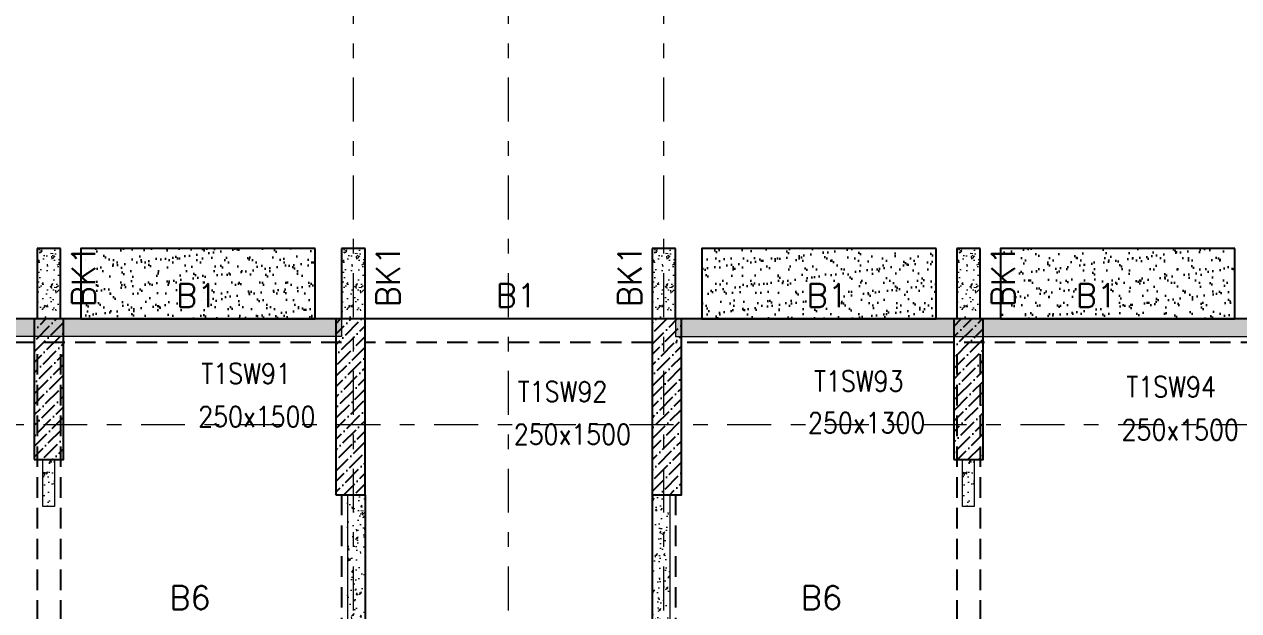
# Model space of a CAD drawing. Header units: millimetres. Extents: x 1078357 to 1340092, y -4684019 to -4550360.
# Drawn here: x 1186991 to 1197357, y -4576201 to -4571198 of the extents above; entities that cross this region are included whole.
import ezdxf

# ---------------------------------------------------------------- set-up
doc = ezdxf.new("R2010")
doc.units = ezdxf.units.MM
for name, pattern in [('CONTINOUS', [0]), ('DGN STYLE 7', [8.34, 3.75, -1.67, 1.25, -1.67]), ('HIDDEN', [0.375, 0.25, -0.125]), ('New Retail block$0$CONTINOUS', [0])]:
    doc.linetypes.add(name, pattern=pattern)
for name, color, linetype, lineweight in [('GRID LINE', 8, 'Continuous', 0), ('HATCH', 8, 'Continuous', 30), ('S-COL-IDEN', 30, 'Continuous', 25), ('S-NON STR RCC WALL', 8, 'Continuous', 0)]:
    doc.layers.add(name, color=color, linetype=linetype, lineweight=lineweight)
for name, color, linetype in [('S-BEAM', 3, 'Continuous'), ('S-BEAM-IDEN', 6, 'Continuous'), ('S-COL_STOP', 12, 'Continuous'), ('S-SLAB-PROJECTION', 2, 'New Retail block$0$CONTINOUS')]:
    doc.layers.add(name, color=color, linetype=linetype)
doc.styles.add('ROMANS', font='romans.shx', dxfattribs={"width": 0.85})
pattern_1 = [(50, (-4128495.19, 18929919.16), (182.184669, -15.9390855), [19.05, -209.55]), (355, (-4128495.2, 18929919.16), (-35.2434214, 191.0568452), [15.24, -167.6405842]), (100.4514447, (-4128480.01, 18929917.83), (146.9412471, 175.1177519), [16.1900088, -178.0902446]), (46.1842, (-4128495.2, 18929969.96), (271.0790409, -42.042328), [28.575, -314.325]), (96.6355576, (-4128472.6, 18929966.45), (237.404134, 247.4261246), [24.285023, -267.1356082]), (351.1841512, (-4128495.2, 18929969.96), (237.404134, 247.4261246), [22.859967, -251.459732]), (21, (-4128469.79, 18929957.26), (151.6143913, -102.2651982), [19.05, -209.55]), (326, (-4128469.8, 18929957.26), (61.8020283, 184.1879661), [15.24, -167.64]), (71.451445, (-4128457.16, 18929948.74), (213.4164193, 81.9227689), [16.1900088, -178.0899376]), (37.5, (-4128495.19, 18929919.16), (3.08860325, 84.55503887), [0, -165.608, 0, -170.18, 0, -168.275]), (7.5, (-4128495.19, 18929919.16), (66.8196625, 100.18057482), [0, -97.028, 0, -161.798, 0, -64.135]), (327.5, (-4128551.834, 18929919.16), (135.59059517, -5.728744), [0, -63.5, 0, -198.12, 0, -262.89]), (317.5, (-4128577.23, 18929919.16), (148.1291814, 25.42649103), [0, -82.55, 0, -131.572, 0, -186.69])]
pattern_2 = [(50, (-5225719.91, 23613938.34), (182.184669, -15.93908554), [19.05, -209.55]), (355, (-5225719.9, 23613938.34), (-35.2434214, 191.0568452), [15.24, -167.6405842]), (100.4514447, (-5225704.73, 23613937.02), (146.9412471, 175.1177519), [16.1900088, -178.0902446]), (46.1842, (-5225719.9, 23613989.14), (271.0790409, -42.042328), [28.575, -314.325]), (96.6355576, (-5225697.32, 23613985.64), (237.404134, 247.4261246), [24.2850231, -267.1356082]), (351.1841512, (-5225719.9, 23613989.14), (237.404134, 247.4261246), [22.859967, -251.459732]), (21, (-5225694.51, 23613976.44), (151.6143913, -102.2651982), [19.05, -209.55]), (326, (-5225694.5, 23613976.44), (61.8020283, 184.1879661), [15.24, -167.64]), (71.451445, (-5225681.87, 23613967.92), (213.4164193, 81.9227689), [16.1900088, -178.0899376]), (37.5, (-5225719.91, 23613938.345), (3.08860325, 84.55503887), [0, -165.608, 0, -170.18, 0, -168.275]), (7.5, (-5225719.91, 23613938.345), (66.8196625, 100.18057482), [0, -97.028, 0, -161.798, 0, -64.135]), (327.5, (-5225776.55, 23613938.345), (135.59059517, -5.728744), [0, -63.5, 0, -198.12, 0, -262.89]), (317.5, (-5225801.95, 23613938.34), (148.1291814, 25.42649103), [0, -82.55, 0, -131.572, 0, -186.69])]
pattern_3 = [(37.4701541, (-1792183.12, 9413858.76), (-4.7236114, 146.8264517), [0, -115.824, 0, -129.54, 0, -123.825]), (7.4701541, (-1792183.12, 9413858.76), (134.9689868, 214.9772528), [0, -62.484, 0, -104.394, 0, -40.005]), (327.4701541, (-1792276.84, 9413858.81), (237.2979035, 0.3075449), [0, -38.1, 0, -137.16, 0, -179.07]), (317.4701541, (-1792276.84, 9413858.81), (229.1017424, 66.759465), [0, -19.05, 0, -89.916, 0, -102.87])]
pattern_4 = [(45, (2236684.96, -9406181.02), (33.67596045, 123.4785217), [158.75, -31.75, 0, -31.75])]

msp = doc.modelspace()

# ---------------------------------------------------------------- hatches: boundary and pattern name
at = {"layer": 'HATCH'}
h = msp.add_hatch(dxfattribs=at)
h.set_pattern_fill('AR-SAND', color=8, scale=3, angle=179.97015)
h.set_pattern_definition([(37.4701541, (-1786883.12, 9413858.76), (-4.7236114, 146.8264517), [0, -115.824, 0, -129.54, 0, -123.825]), (7.4701541, (-1786883.12, 9413858.76), (134.9689868, 214.9772528), [0, -62.484, 0, -104.394, 0, -40.005]), (327.4701541, (-1786976.84, 9413858.81), (237.2979035, 0.3075449), [0, -38.1, 0, -137.16, 0, -179.07]), (317.4701541, (-1786976.84, 9413858.81), (229.1017424, 66.759465), [0, -19.05, 0, -89.916, 0, -102.87])])
h.paths.add_polyline_path([(1189475.4, -4573111.5), (1187475.4, -4573111.5), (1187475.4, -4573711.5), (1189475.4, -4573711.5)])
h = msp.add_hatch(dxfattribs=at)
h.set_pattern_fill('AR-SAND', color=8, scale=3, angle=179.97015)
h.set_pattern_definition(pattern_3)
h.paths.add_polyline_path([(1194775.4, -4573111.5), (1192775.4, -4573111.5), (1192775.4, -4573711.5), (1194775.4, -4573711.5)])
h = msp.add_hatch(dxfattribs=at)
h.set_pattern_fill('AR-SAND', color=8, scale=3, angle=179.97015)
h.set_pattern_definition(pattern_3)
h.paths.add_polyline_path([(1197325.4, -4573111.5), (1195325.4, -4573111.5), (1195325.4, -4573711.5), (1197325.4, -4573711.5)])
at = {"layer": 'S-COL_STOP', "lineweight": 25}
h = msp.add_hatch(dxfattribs=at)
h.set_pattern_fill('ANSI36', color=8, scale=20)
h.set_pattern_definition(pattern_4)
h.paths.add_polyline_path([(1187075.6, -4574911.6), (1187325.6, -4574911.6), (1187325.6, -4573711.6), (1187075.6, -4573711.6)])
h = msp.add_hatch(dxfattribs=at)
h.set_pattern_fill('ANSI36', color=8, scale=20)
h.set_pattern_definition(pattern_4)
h.paths.add_polyline_path([(1189650.6, -4575211.5), (1189900.6, -4575211.5), (1189900.6, -4573711.6), (1189650.6, -4573711.6)])
h = msp.add_hatch(dxfattribs=at)
h.set_pattern_fill('ANSI36', color=8, scale=20)
h.set_pattern_definition(pattern_4)
h.paths.add_polyline_path([(1192350.6, -4575211.5), (1192600.6, -4575211.5), (1192600.6, -4573711.6), (1192350.6, -4573711.6)])
h = msp.add_hatch(dxfattribs=at)
h.set_pattern_fill('ANSI36', color=8, scale=20)
h.set_pattern_definition(pattern_4)
h.paths.add_polyline_path([(1194925.6, -4574911.6), (1195175.6, -4574911.6), (1195175.6, -4573711.6), (1194925.6, -4573711.6)])
at = {"layer": 'S-NON STR RCC WALL'}
h = msp.add_hatch(dxfattribs=at)
h.set_pattern_fill('AR-CONC', color=256, angle=180)
h.set_pattern_definition([(50, (-7346744.34, 32981976.72), (182.184669, -15.93908554), [19.05, -209.55]), (355, (-7346744.34, 32981976.72), (-35.2434214, 191.0568452), [15.24, -167.6405842]), (100.4514447, (-7346729.16, 32981975.4), (146.9412471, 175.1177519), [16.1900088, -178.0902446]), (46.1842, (-7346744.34, 32982027.52), (271.0790409, -42.0423279), [28.575, -314.325]), (96.6355576, (-7346721.75, 32982024.02), (237.404134, 247.4261246), [24.2850231, -267.1356082]), (351.1841512, (-7346744.34, 32982027.52), (237.404134, 247.4261246), [22.859967, -251.459732]), (21, (-7346718.94, 32982014.82), (151.61439127, -102.2651982), [19.05, -209.55]), (326, (-7346718.94, 32982014.82), (61.80202835, 184.1879661), [15.24, -167.64]), (71.451445, (-7346706.3, 32982006.3), (213.4164193, 81.9227689), [16.1900088, -178.0899376]), (37.5, (-7346744.34, 32981976.724), (3.08860325, 84.55503887), [0, -165.608, 0, -170.18, 0, -168.275]), (7.5, (-7346744.34, 32981976.72), (66.8196625, 100.18057482), [0, -97.028, 0, -161.798, 0, -64.135]), (327.5, (-7346800.98, 32981976.724), (135.59059517, -5.72874399), [0, -63.5, 0, -198.12, 0, -262.89]), (317.5, (-7346826.38, 32981976.72), (148.1291814, 25.42649103), [0, -82.55, 0, -131.572, 0, -186.69])])
h.paths.add_polyline_path([(1187300.4, -4573711.5), (1187300.4, -4573111.5), (1187100.4, -4573111.5), (1187100.4, -4573711.5), (1187300.4, -4573711.5)], is_closed=False)
h = msp.add_hatch(dxfattribs=at)
h.set_pattern_fill('AR-CONC', color=256, angle=180)
h.set_pattern_definition([(50, (-7344144.32, 32981976.72), (182.184669, -15.93908554), [19.05, -209.55]), (355, (-7344144.32, 32981976.72), (-35.2434214, 191.0568452), [15.24, -167.6405842]), (100.4514447, (-7344129.14, 32981975.39), (146.9412471, 175.1177519), [16.1900088, -178.0902446]), (46.1842, (-7344144.32, 32982027.52), (271.0790409, -42.0423279), [28.575, -314.325]), (96.6355576, (-7344121.73, 32982024.02), (237.404134, 247.4261246), [24.2850231, -267.1356082]), (351.1841512, (-7344144.32, 32982027.52), (237.404134, 247.4261246), [22.859967, -251.459732]), (21, (-7344118.92, 32982014.82), (151.61439127, -102.2651982), [19.05, -209.55]), (326, (-7344118.92, 32982014.82), (61.80202835, 184.1879661), [15.24, -167.64]), (71.451445, (-7344106.28, 32982006.3), (213.4164193, 81.9227689), [16.1900088, -178.0899376]), (37.5, (-7344144.32, 32981976.72), (3.08860325, 84.55503887), [0, -165.608, 0, -170.18, 0, -168.275]), (7.5, (-7344144.32, 32981976.72), (66.8196625, 100.18057482), [0, -97.028, 0, -161.798, 0, -64.135]), (327.5, (-7344200.96, 32981976.72), (135.59059517, -5.72874399), [0, -63.5, 0, -198.12, 0, -262.89]), (317.5, (-7344226.36, 32981976.72), (148.1291814, 25.42649103), [0, -82.55, 0, -131.572, 0, -186.69])])
h.paths.add_polyline_path([(1189900.4, -4573711.5), (1189900.4, -4573111.5), (1189700.5, -4573111.5), (1189700.5, -4573711.5), (1189900.4, -4573711.5)], is_closed=False)
h = msp.add_hatch(dxfattribs=at)
h.set_pattern_fill('AR-CONC', color=256, angle=180)
h.set_pattern_definition([(50, (-7341494.34, 32981976.73), (182.184669, -15.93908554), [19.05, -209.55]), (355, (-7341494.34, 32981976.73), (-35.2434214, 191.0568452), [15.24, -167.6405842]), (100.4514447, (-7341479.16, 32981975.4), (146.9412471, 175.1177519), [16.1900088, -178.0902446]), (46.1842, (-7341494.34, 32982027.53), (271.0790409, -42.0423279), [28.575, -314.325]), (96.6355576, (-7341471.75, 32982024.03), (237.404134, 247.4261246), [24.2850231, -267.1356082]), (351.1841512, (-7341494.34, 32982027.53), (237.404134, 247.4261246), [22.859967, -251.459732]), (21, (-7341468.94, 32982014.83), (151.61439127, -102.2651982), [19.05, -209.55]), (326, (-7341468.94, 32982014.83), (61.80202835, 184.1879661), [15.24, -167.64]), (71.451445, (-7341456.3, 32982006.3), (213.4164193, 81.9227689), [16.1900088, -178.0899376]), (37.5, (-7341494.34, 32981976.73), (3.08860325, 84.55503887), [0, -165.608, 0, -170.18, 0, -168.275]), (7.5, (-7341494.34, 32981976.73), (66.8196625, 100.18057482), [0, -97.028, 0, -161.798, 0, -64.135]), (327.5, (-7341550.98, 32981976.73), (135.59059517, -5.72874399), [0, -63.5, 0, -198.12, 0, -262.89]), (317.5, (-7341576.38, 32981976.73), (148.1291814, 25.42649103), [0, -82.55, 0, -131.572, 0, -186.69])])
h.paths.add_polyline_path([(1192550.4, -4573711.5), (1192550.4, -4573111.5), (1192350.4, -4573111.5), (1192350.4, -4573711.5), (1192550.4, -4573711.5)], is_closed=False)
h = msp.add_hatch(dxfattribs=at)
h.set_pattern_fill('AR-CONC', color=256, angle=180)
h.set_pattern_definition([(50, (-7338894.32, 32981976.72), (182.184669, -15.93908554), [19.05, -209.55]), (355, (-7338894.32, 32981976.72), (-35.2434214, 191.0568452), [15.24, -167.6405842]), (100.4514447, (-7338879.14, 32981975.39), (146.9412471, 175.1177519), [16.1900088, -178.0902446]), (46.1842, (-7338894.32, 32982027.52), (271.0790409, -42.0423279), [28.575, -314.325]), (96.6355576, (-7338871.73, 32982024.02), (237.404134, 247.4261246), [24.2850231, -267.1356082]), (351.1841512, (-7338894.32, 32982027.52), (237.404134, 247.4261246), [22.859967, -251.459732]), (21, (-7338868.92, 32982014.82), (151.61439127, -102.2651982), [19.05, -209.55]), (326, (-7338868.92, 32982014.82), (61.80202835, 184.1879661), [15.24, -167.64]), (71.451445, (-7338856.28, 32982006.3), (213.4164193, 81.9227689), [16.1900088, -178.0899376]), (37.5, (-7338894.32, 32981976.72), (3.08860325, 84.55503887), [0, -165.608, 0, -170.18, 0, -168.275]), (7.5, (-7338894.32, 32981976.72), (66.8196625, 100.18057482), [0, -97.028, 0, -161.798, 0, -64.135]), (327.5, (-7338950.96, 32981976.72), (135.59059517, -5.72874399), [0, -63.5, 0, -198.12, 0, -262.89]), (317.5, (-7338976.36, 32981976.72), (148.1291814, 25.42649103), [0, -82.55, 0, -131.572, 0, -186.69])])
h.paths.add_polyline_path([(1195150.4, -4573711.5), (1195150.4, -4573111.5), (1194950.5, -4573111.5), (1194950.5, -4573711.5), (1195150.4, -4573711.5)], is_closed=False)
h = msp.add_hatch(dxfattribs=at)
h.set_pattern_fill('AR-CONC', color=256, angle=180)
h.set_pattern_definition(pattern_1)
h.paths.add_polyline_path([(1189375.4, -4573711.5), (1189700.4, -4573711.5), (1189700.4, -4573861.5), (1189375.4, -4573861.5)])
h.paths.add_polyline_path([(1187575.4, -4573711.5), (1189375.4, -4573711.5), (1189375.4, -4573861.5), (1187575.4, -4573861.5)])
h.paths.add_polyline_path([(1181625.4, -4573711.6), (1182375.4, -4573711.6), (1182375.4, -4573861.5), (1181625.4, -4573861.5)])
h.paths.add_polyline_path([(1182375.4, -4573711.5), (1184175.4, -4573711.5), (1184175.4, -4573861.5), (1182375.4, -4573861.5)])
h.paths.add_polyline_path([(1186825.4, -4573711.5), (1187575.4, -4573711.5), (1187575.4, -4573861.5), (1186825.4, -4573861.5)])
h.paths.add_polyline_path([(1185025.4, -4573711.5), (1186825.4, -4573711.5), (1186825.4, -4573861.5), (1185025.4, -4573861.5)])
h.paths.add_polyline_path([(1179503.3, -4573711.5), (1179825.4, -4573711.5), (1179825.4, -4573861.5), (1179503.3, -4573861.5)])
h.paths.add_polyline_path([(1184175.4, -4573711.5), (1184500.4, -4573711.5), (1184500.4, -4573861.5), (1184175.4, -4573861.5)])
h.paths.add_polyline_path([(1184700.4, -4573711.5), (1185025.4, -4573711.5), (1185025.4, -4573861.5), (1184700.4, -4573861.5)])
h.paths.add_polyline_path([(1179825.4, -4573711.5), (1181625.4, -4573711.5), (1181625.4, -4573861.5), (1179825.4, -4573861.5)])
h = msp.add_hatch(dxfattribs=at)
h.set_pattern_fill('AR-CONC', color=256)
h.set_pattern_definition(pattern_1)
h.paths.add_polyline_path([(1192875.4, -4573711.5), (1192550.4, -4573711.5), (1192550.4, -4573861.5), (1192875.4, -4573861.5)])
h.paths.add_polyline_path([(1194675.4, -4573711.5), (1192875.4, -4573711.5), (1192875.4, -4573861.5), (1194675.4, -4573861.5)])
h.paths.add_polyline_path([(1200625.4, -4573711.6), (1199875.4, -4573711.6), (1199875.4, -4573861.5), (1200625.4, -4573861.5)])
h.paths.add_polyline_path([(1199875.4, -4573711.5), (1198075.4, -4573711.5), (1198075.4, -4573861.5), (1199875.4, -4573861.5)])
h.paths.add_polyline_path([(1195425.4, -4573711.5), (1194675.4, -4573711.5), (1194675.4, -4573861.5), (1195425.4, -4573861.5)])
h.paths.add_polyline_path([(1197225.4, -4573711.5), (1195425.4, -4573711.5), (1195425.4, -4573861.5), (1197225.4, -4573861.5)])
h.paths.add_polyline_path([(1202747.5, -4573711.5), (1202425.4, -4573711.5), (1202425.4, -4573861.5), (1202747.5, -4573861.5)])
h.paths.add_polyline_path([(1198075.4, -4573711.5), (1197750.4, -4573711.5), (1197750.4, -4573861.5), (1198075.4, -4573861.5)])
h.paths.add_polyline_path([(1197550.4, -4573711.5), (1197225.4, -4573711.5), (1197225.4, -4573861.5), (1197550.4, -4573861.5)])
h.paths.add_polyline_path([(1202425.4, -4573711.5), (1200625.4, -4573711.5), (1200625.4, -4573861.5), (1202425.4, -4573861.5)])
h = msp.add_hatch(dxfattribs=at)
h.set_pattern_fill('AR-CONC', color=256, angle=180)
h.set_pattern_definition([(50, (1187213.81, -4390341.82), (182.18467, -15.93909), [19.05, -209.55]), (355, (1187213.81, -4390341.82), (-35.24342, 191.05685), [15.24, -167.64058]), (100.45144, (1187229, -4390343.14), (146.94125, 175.11775), [16.19, -178.09024]), (46.1842, (1187213.8, -4390291.02), (271.07904, -42.04233), [28.575, -314.325]), (96.63556, (1187236.4, -4390294.52), (237.40413, 247.42612), [24.28502, -267.1356]), (351.18415, (1187213.8, -4390291.02), (237.40413, 247.42612), [22.85997, -251.45973]), (21, (1187239.21, -4390303.72), (151.61439, -102.2652), [19.05, -209.55]), (326, (1187239.21, -4390303.72), (61.80203, 184.18797), [15.24, -167.64]), (71.45144, (1187251.85, -4390312.24), (213.41642, 81.92277), [16.19, -178.08994]), (37.5, (1187213.81, -4390341.815), (3.088603, 84.55504), [0, -165.608, 0, -170.18, 0, -168.275]), (7.5, (1187213.81, -4390341.815), (66.819663, 100.180575), [0, -97.028, 0, -161.798, 0, -64.135]), (327.5, (1187157.17, -4390341.815), (135.590595, -5.728744), [0, -63.5, 0, -198.12, 0, -262.89]), (317.5, (1187131.77, -4390341.82), (148.12918, 25.42649), [0, -82.55, 0, -131.572, 0, -186.69])])
h.paths.add_polyline_path([(1187150.4, -4574911.5), (1187250.4, -4574911.5), (1187250.4, -4575311.5), (1187150.4, -4575311.5)])
h = msp.add_hatch(dxfattribs=at)
h.set_pattern_fill('AR-CONC', color=256, angle=180)
h.set_pattern_definition([(50, (1195063.83, -4390341.82), (182.18467, -15.93909), [19.05, -209.55]), (355, (1195063.83, -4390341.82), (-35.24342, 191.05685), [15.24, -167.64058]), (100.45144, (1195079.01, -4390343.14), (146.94125, 175.11775), [16.19, -178.09024]), (46.1842, (1195063.83, -4390291.02), (271.07904, -42.04233), [28.575, -314.325]), (96.63556, (1195086.42, -4390294.52), (237.40413, 247.42612), [24.28502, -267.1356]), (351.18415, (1195063.83, -4390291.02), (237.40413, 247.42612), [22.85997, -251.45973]), (21, (1195089.23, -4390303.72), (151.61439, -102.2652), [19.05, -209.55]), (326, (1195089.23, -4390303.72), (61.80203, 184.18797), [15.24, -167.64]), (71.45144, (1195101.86, -4390312.24), (213.41642, 81.92277), [16.19, -178.08994]), (37.5, (1195063.83, -4390341.815), (3.088603, 84.55504), [0, -165.608, 0, -170.18, 0, -168.275]), (7.5, (1195063.83, -4390341.815), (66.819663, 100.180575), [0, -97.028, 0, -161.798, 0, -64.135]), (327.5, (1195007.19, -4390341.815), (135.590595, -5.728744), [0, -63.5, 0, -198.12, 0, -262.89]), (317.5, (1194981.79, -4390341.82), (148.12918, 25.42649), [0, -82.55, 0, -131.572, 0, -186.69])])
h.paths.add_polyline_path([(1195000.4, -4574911.5), (1195100.4, -4574911.5), (1195100.4, -4575311.5), (1195000.4, -4575311.5)])
h = msp.add_hatch(dxfattribs=at)
h.set_pattern_fill('AR-CONC', color=256)
h.set_pattern_definition(pattern_2)
h.paths.add_polyline_path([(1189000.4, -4576311.5), (1189000.4, -4578661.5), (1189700.4, -4578661.5), (1189700.4, -4578511.5), (1189150.4, -4578511.5), (1189150.4, -4576461.5), (1189900.4, -4576461.5), (1189900.4, -4575211.4), (1189750.4, -4575211.4), (1189750.4, -4576311.5)])
h = msp.add_hatch(dxfattribs=at)
h.set_pattern_fill('AR-CONC', color=256, angle=180)
h.set_pattern_definition(pattern_2)
h.paths.add_polyline_path([(1193250.4, -4576311.5), (1193250.4, -4578661.5), (1192550.4, -4578661.5), (1192550.4, -4578511.5), (1193100.4, -4578511.5), (1193100.4, -4576461.5), (1192350.4, -4576461.5), (1192350.4, -4575211.4), (1192500.4, -4575211.4), (1192500.4, -4576311.5)])

# ---------------------------------------------------------------- linework, layer by layer
at = {"layer": 'GRID LINE', "linetype": 'DGN STYLE 7', "ltscale": 100, "elevation": 0}
for points in [[(1189800.4, -4592877.8), (1189800.4, -4570606.9)], [(1191125.4, -4592877.8), (1191125.4, -4570606.9)], [(1192450.4, -4592877.8), (1192450.4, -4570606.9)], [(1111260.2, -4574611.5), (1206623.6, -4574611.5)]]:
    msp.add_lwpolyline(points, dxfattribs=at)
at = {"layer": 'S-BEAM', "linetype": 'CONTINOUS', "ltscale": 700}
for p, q in [((1187300.4, -4573111.5, 0), (1187100.4, -4573111.5, 0)), ((1187100.4, -4573111.5, 0), (1187100.4, -4573711.5, 0)), ((1187300.4, -4573711.5, 0), (1187300.4, -4573111.5, 0)), ((1189900.4, -4573111.5, 0), (1189700.4, -4573111.5, 0)), ((1189700.4, -4573111.5, 0), (1189700.4, -4573711.5, 0)), ((1189900.4, -4573711.5, 0), (1189900.4, -4573111.5, 0)), ((1192550.4, -4573111.5, 0), (1192350.4, -4573111.5, 0)), ((1192350.4, -4573111.5, 0), (1192350.4, -4573711.5, 0)), ((1192550.4, -4573711.5, 0), (1192550.4, -4573111.5, 0)), ((1195150.4, -4573111.5, 0), (1194950.4, -4573111.5, 0)), ((1194950.4, -4573111.5, 0), (1194950.4, -4573711.5, 0)), ((1195150.4, -4573711.5, 0), (1195150.4, -4573111.5, 0)), ((1189700.4, -4573711.5, 0), (1184700.4, -4573711.5, 0)), ((1192350.4, -4573711.5, 0), (1189900.8, -4573711.5, -50)), ((1197550.4, -4573711.5, 0), (1192550.4, -4573711.5, 0)), ((1189900.4, -4575211.4, 0), (1189900.4, -4577361.5, 0)), ((1192350.4, -4575211.4, 0), (1192350.4, -4577361.5, 0))]:
    msp.add_line(p, q, dxfattribs=at)
at = {"layer": 'S-BEAM', "linetype": 'HIDDEN', "ltscale": 700}
for p, q in [((1189700.4, -4573911.5, 0), (1184700.4, -4573911.5, 0)), ((1192350.4, -4573911.5, 0), (1189900.8, -4573911.5, -50)), ((1197550.4, -4573911.5, 0), (1192550.4, -4573911.5, 0)), ((1187100.4, -4574011.5, 0), (1187100.4, -4580461.4, 0)), ((1187300.4, -4574011.5, 0), (1187300.4, -4580461.4, 0)), ((1194950.4, -4574011.5, 0), (1194950.4, -4580461.4, 0)), ((1195150.4, -4574011.5, 0), (1195150.4, -4580461.4, 0)), ((1189700.4, -4575211.4, 0), (1189700.4, -4577711.5, 0)), ((1192550.4, -4575211.4, 0), (1192550.4, -4577711.5, 0))]:
    msp.add_line(p, q, dxfattribs=at)
at = {"layer": 'S-COL_STOP', "lineweight": 25, "elevation": 0}
for points in [[(1187075.6, -4574911.6), (1187325.6, -4574911.6), (1187325.6, -4573711.6), (1187075.6, -4573711.6)], [(1189650.6, -4575211.5), (1189900.6, -4575211.5), (1189900.6, -4573711.6), (1189650.6, -4573711.6)], [(1192350.6, -4575211.5), (1192600.6, -4575211.5), (1192600.6, -4573711.6), (1192350.6, -4573711.6)], [(1194925.6, -4574911.6), (1195175.6, -4574911.6), (1195175.6, -4573711.6), (1194925.6, -4573711.6)]]:
    msp.add_lwpolyline(points, close=True, dxfattribs=at)
at = {"layer": 'S-NON STR RCC WALL', "elevation": 0}
for points in [[(1184700.4, -4573711.5), (1189700.4, -4573711.5), (1189700.4, -4573861.5), (1184700.4, -4573861.5)], [(1197550.4, -4573711.5), (1192550.4, -4573711.5), (1192550.4, -4573861.5), (1197550.4, -4573861.5)], [(1187150.4, -4574911.5), (1187250.4, -4574911.5), (1187250.4, -4575311.5), (1187150.4, -4575311.5)], [(1195000.4, -4574911.5), (1195100.4, -4574911.5), (1195100.4, -4575311.5), (1195000.4, -4575311.5)], [(1189000.4, -4576311.5), (1189000.4, -4578661.5), (1189700.4, -4578661.5), (1189700.4, -4578511.5), (1189150.4, -4578511.5), (1189150.4, -4576461.5), (1189900.4, -4576461.5), (1189900.4, -4575211.4), (1189750.4, -4575211.4), (1189750.4, -4576311.5)], [(1193250.4, -4576311.5), (1193250.4, -4578661.5), (1192550.4, -4578661.5), (1192550.4, -4578511.5), (1193100.4, -4578511.5), (1193100.4, -4576461.5), (1192350.4, -4576461.5), (1192350.4, -4575211.4), (1192500.4, -4575211.4), (1192500.4, -4576311.5)]]:
    msp.add_lwpolyline(points, close=True, dxfattribs=at)
at = {"layer": 'S-SLAB-PROJECTION', "elevation": 0}
for points in [[(1189475.4, -4573111.5), (1187475.4, -4573111.5), (1187475.4, -4573711.5), (1189475.4, -4573711.5)], [(1194775.4, -4573111.5), (1192775.4, -4573111.5), (1192775.4, -4573711.5), (1194775.4, -4573711.5)], [(1197325.4, -4573111.5), (1195325.4, -4573111.5), (1195325.4, -4573711.5), (1197325.4, -4573711.5)]]:
    msp.add_lwpolyline(points, close=True, dxfattribs=at)

# ---------------------------------------------------------------- texts
at = {"layer": 'S-BEAM-IDEN', "linetype": 'CONTINOUS', "ltscale": 700, "style": 'ROMANS'}
for p in [(1187596.1, -4573611.1, 50), (1190196.1, -4573611.1, 50)]:
    msp.add_text('BK1', height=200, rotation=90, dxfattribs=at).set_placement(p)
at = {"layer": 'S-BEAM-IDEN', "linetype": 'HIDDEN', "ltscale": 500, "style": 'ROMANS'}
for s, rotation, p in [('BK1', 90, (1192258.5, -4573611.1, 50)), ('BK1', 90, (1195446.1, -4573611.1, 50)), ('B1', 359.99906, (1188286.4, -4573611.1, -2.7)), ('B1', 359.99906, (1191015.2, -4573611.1, -2.7)), ('B1', 359.99906, (1193669.1, -4573611.1, -2.7)), ('B1', 359.99906, (1195966.5, -4573611.1, -2.7))]:
    msp.add_text(s, height=200, rotation=rotation, dxfattribs=at).set_placement(p)
at = {"layer": 'S-BEAM-IDEN', "linetype": 'Continuous', "ltscale": 700, "style": 'ROMANS'}
for rotation, p in [(0.00055, (1188230.9, -4576189.7, -2.7)), (359.99866, (1193619.9, -4576189.6, -2.7))]:
    msp.add_text('B6', height=200, rotation=rotation, dxfattribs=at).set_placement(p)
at = {"layer": 'S-COL-IDEN', "linetype": 'Continuous', "style": 'ROMANS', "width": 0.85}
for s, p in [('T1SW91', (1188502.4, -4574265.1, -320.4)), ('T1SW93', (1193731.5, -4574329.3, -320.4)), ('T1SW92', (1191203.2, -4574419.2, -320.4)), ('T1SW94', (1196398.2, -4574377.8, -320.4)), ('250x1500', (1188475.7, -4574632.5, -320.4)), ('250x1300', (1193681.1, -4574685.5, -320.4)), ('250x1500', (1196358.1, -4574745.2, -320.4)), ('250x1500', (1191169.4, -4574783.7, -320.4))]:
    msp.add_text(s, height=175, dxfattribs=at).set_placement(p)

doc.saveas('drawing.dxf')
